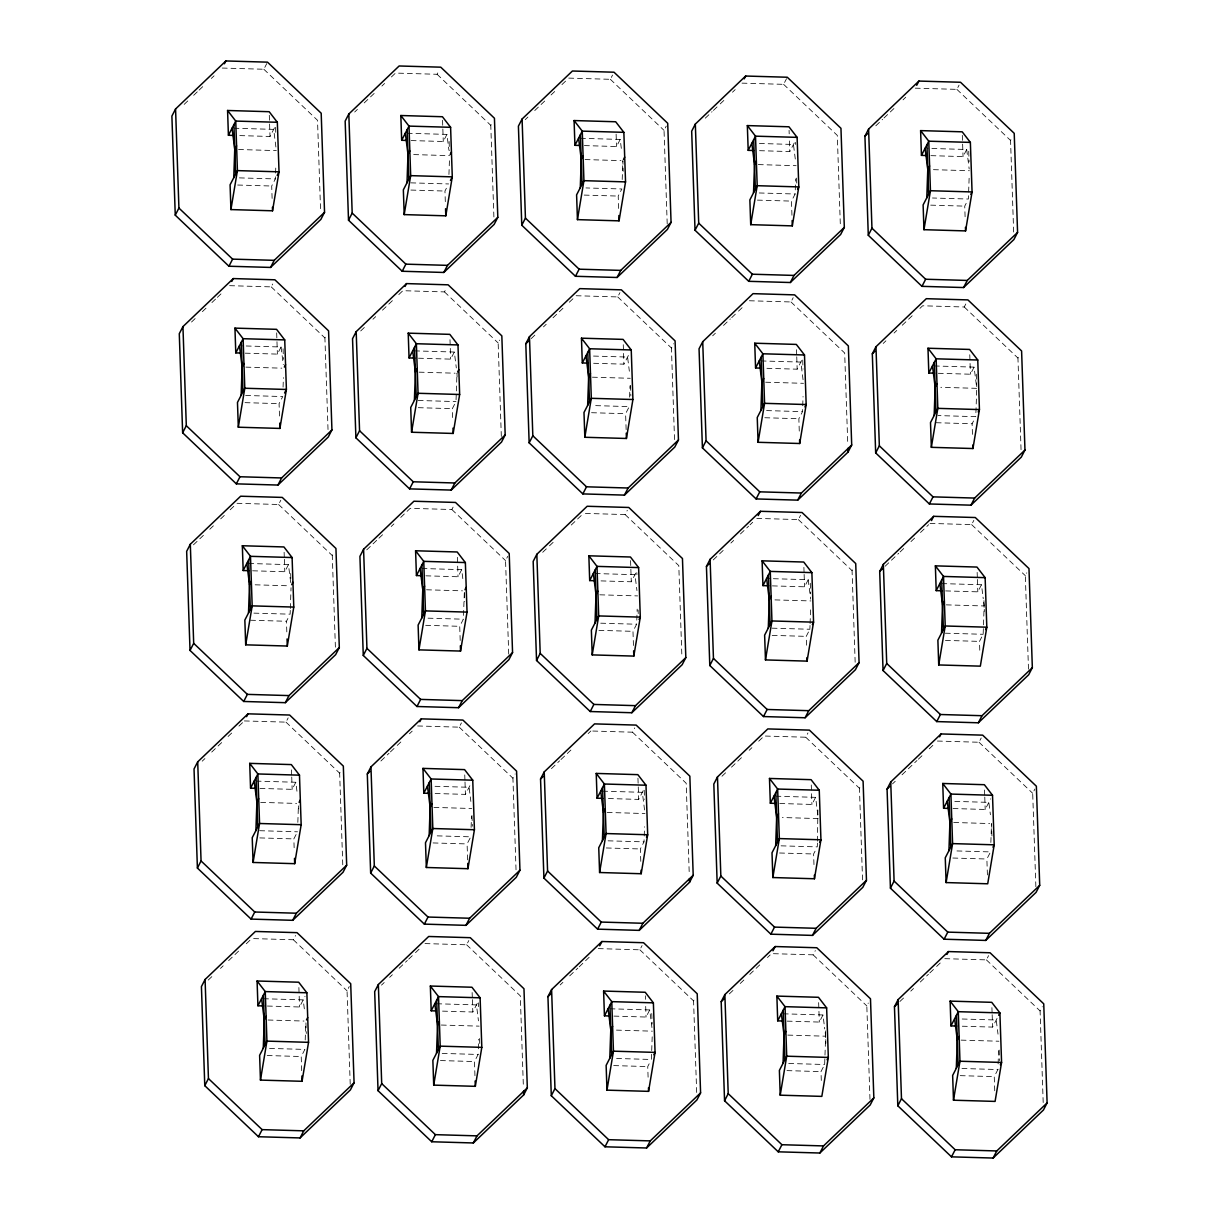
<?xml version="1.0" encoding="UTF-8"?>
<svg xmlns="http://www.w3.org/2000/svg" width="1219" height="1219" viewBox="0 0 1219 1219"><rect width="100%" height="100%" fill="white"/><g stroke="black" fill="none" stroke-linecap="round" stroke-linejoin="round"><path stroke-width="0.75" stroke-dasharray="5 3.75" d="M272.111 198.407L271.7 186.019L275.357 178.919L275.829 165.708M283.067 387.109L283.402 377.661M290.259 610.399L290.122 614.178L252.303 613.081M290.32 608.51L291.051 587.741M297.832 822.368L298.426 805.363L298.67 808.791M305.207 1039.99L305.801 1023M448.942 174.515L449.476 159.399M456.058 399.695L456.988 373.258L457.11 376.793M463.51 615.427L464.378 590.88L464.729 601.5M471.098 827.396L471.494 816.06M474.953 1075.707L474.481 1061.551L478.138 1054.45L478.275 1050.687M478.336 1048.797L478.671 1039.35M622.208 179.543L622.863 160.664L623.229 171.269M629.583 397.165L629.979 385.844M633.453 645.491L632.981 631.335L636.638 624.235L637.171 609.134M640.783 861.345L640.356 848.957L644.013 841.857L644.546 826.756M652.195 1036.82L651.403 1059.479L613.568 1058.382M791.954 215.26L791.466 201.105L795.138 194.004L795.657 178.903M799.268 431.115L798.856 418.726L802.513 411.641L803.047 396.525M806.536 645.201L806.231 636.364L809.888 629.263L810.025 625.484M810.086 623.595L810.62 608.494M817.416 843.106L817.279 846.885L779.444 845.788M817.477 841.217L817.903 807.953M821.301 1080.461L820.996 1071.608L824.654 1064.507L825.644 1036.196L824.532 1027.343M969.12 178.264L968.389 199.032L932.459 197.996M976.693 390.232L975.779 416.669L937.944 415.572M979.786 650.23L979.497 641.392L983.154 634.291L984.144 605.965L983.032 597.127M990.864 842.481L991.519 823.602L991.946 835.975M994.734 1090.792L994.247 1076.636L997.919 1069.535L998.041 1065.772M998.117 1063.882L998.574 1050.656M222.224 68.051L263.837 69.254L266.763 63.571M239.762 135.599L270.024 136.467L275.509 125.831L275.814 134.684M229.614 285.673L271.212 286.876L272.675 284.042M245.248 353.175L277.399 354.104L281.056 347.004L241.347 345.846M391.406 76.965L395.489 73.079L437.088 74.283L439.297 70.032M279.501 416.029L279.075 403.641L282.747 396.556L244.912 395.444M328.018 429.545L324.909 337.937L326.372 335.088M411.123 140.566L443.274 141.495L448.165 132.048M236.989 503.295L278.602 504.498L280.797 500.247M445.316 201.668L444.95 191.048L447.891 185.364M493.893 216.952L490.785 125.344L492.247 122.494M252.623 570.797L284.774 571.726L289.665 562.264M398.781 294.602L402.864 290.701L444.478 291.905L446.672 287.654M286.815 631.884L286.465 621.263L289.391 615.595M335.393 647.167L332.284 555.559L333.747 552.725M418.498 358.203L450.649 359.133L455.54 349.67M568.74 78.107L610.353 79.311L612.548 75.06M244.364 720.932L285.977 722.136L288.172 717.869M452.63 417.523L452.34 408.67L455.266 403.001M501.329 436.448L498.16 342.966L499.622 340.116M584.389 145.594L616.54 146.524L621.416 137.077M260.013 788.419L292.164 789.348L297.04 779.886M400.731 517.42L410.239 508.323L451.853 509.527L454.047 505.276M618.627 208.464L618.216 196.076L621.873 188.975L585.943 187.939M294.145 847.738L293.84 838.901L296.766 833.217M667.204 223.839L664.035 130.372L666.244 126.106M342.768 864.789L339.659 773.181L341.137 770.347M425.888 575.825L458.039 576.755L462.915 567.292M576.13 295.729L617.728 296.933L619.922 292.682M253.643 938.6L293.352 939.758L295.562 935.506M460.203 640.463L459.715 626.307L463.372 619.206L427.442 618.155M508.719 654.07L505.55 560.588L507.744 556.336M593.653 363.277L623.915 364.161L629.415 353.51M267.388 1006.041L299.539 1006.985L305.04 996.334M742.005 83.136L783.604 84.34L786.545 78.656M417.629 725.96L459.228 727.164L461.437 722.897M626.139 429.621L625.591 413.698L629.263 406.613L593.318 405.561M301.702 1070.678L301.215 1056.523L304.887 1049.422L268.942 1048.386M674.534 439.602L671.425 347.994L673.619 343.728M350.219 1084.285L347.049 990.818L349.243 986.552M759.528 150.684L789.79 151.567L795.291 140.916L795.413 144.451M435.153 793.508L465.414 794.377L470.915 783.741M585.394 513.412L625.118 514.57L627.313 510.304M467.639 859.852L467.09 843.929L470.763 836.828L434.833 835.792M516.033 869.817L512.925 778.21L515.119 773.958M601.028 580.899L631.29 581.783L636.79 571.132L636.912 574.682M749.38 300.758L790.994 301.962L793.188 297.71M425.004 943.582L466.618 944.786L468.812 940.535M766.919 368.306L797.165 369.189L802.666 358.538L803.031 369.159M442.543 1011.13L472.804 1012.014L478.29 1001.363L478.473 1006.665M915.256 88.164L956.869 89.368L959.063 85.117M592.769 731.034L632.493 732.192L634.688 727.926M930.905 155.651L963.056 156.596L966.713 149.495L926.989 148.337M608.418 798.536L638.68 799.405L644.165 788.769L644.531 799.39M756.755 518.38L798.369 519.599L800.563 515.332M965.098 216.753L964.732 206.133L967.657 200.449M1013.659 232.037L1010.551 140.429L1012.029 137.579M772.404 585.882L804.555 586.811L808.212 579.711L768.503 578.568M919.918 308.377L922.646 305.786L964.244 306.99L966.438 302.739M598.27 948.611L639.868 949.814L642.078 945.563M855.159 662.252L852.066 570.644L853.529 567.81M938.28 373.288L970.431 374.218L975.307 364.755M613.904 1016.097L646.055 1017.042L650.946 1007.58M758.706 741.198L764.145 736.017L805.744 737.221L807.953 732.954M972.472 434.375L972.107 423.755L975.048 418.087M648.097 1077.2L647.731 1066.579L650.672 1060.911M1021.05 449.659L1017.941 358.051L1019.404 355.217M696.674 1092.483L693.565 1000.875L695.028 998.026M779.779 803.504L811.93 804.433L816.821 794.971M930.021 523.408L971.634 524.627L973.829 520.361M813.972 864.606L813.606 853.986L816.547 848.302M862.549 879.889L859.441 788.266L860.904 785.432M945.654 590.91L977.806 591.84L982.697 582.377M773.41 953.685L813.134 954.843L815.328 950.591M1028.486 669.155L1025.316 575.673L1026.779 572.839M787.169 1021.126L819.32 1022.071L824.196 1012.608M937.396 741.045L979.009 742.249L981.204 737.983M869.985 1099.37L866.816 1005.904L868.278 1003.054M953.045 808.532L985.196 809.462L990.681 798.826M987.405 874.937L986.872 859.014L990.529 851.913L954.599 850.877M1035.876 886.777L1032.691 793.295L1034.901 789.043M944.786 958.667L986.384 959.871L988.594 955.62M962.309 1026.215L992.571 1027.099L998.071 1016.448M1043.19 1102.54L1040.081 1010.932L1042.275 1006.665M184.145 104.392L188.214 100.507M193.669 95.311L197.737 91.41M199.108 90.115L204.548 84.919M211.344 78.427L214.072 75.837M354.683 112.026L357.396 109.42M364.207 102.929L375.086 92.553M381.882 86.061L384.61 83.456M191.52 322.029L195.604 318.129M202.4 311.637L206.483 307.737M211.923 302.556L216.007 298.655M217.363 297.36L222.803 292.164M525.221 119.645L527.934 117.054M534.745 110.563L545.624 100.171M551.064 94.975L555.148 91.09M561.944 84.599L566.027 80.698M360.702 330.943L366.142 325.747M372.938 319.256L375.665 316.666M382.461 310.175L393.341 299.783M193.455 544.847L204.35 534.455M209.79 529.259L213.858 525.374M220.669 518.883L224.753 514.982M230.193 509.786L234.261 505.9M705.268 118.182L712.079 111.691M713.435 110.396L718.875 105.2M720.231 103.905L725.686 98.709M732.482 92.217L735.194 89.627M531.24 338.577L536.68 333.381M543.476 326.89L546.203 324.284M552.999 317.793L563.879 307.417M569.319 302.221L573.402 298.32M366.721 549.876L377.6 539.484M378.957 538.188L384.396 532.993M391.208 526.501L393.92 523.911M202.202 761.174L204.929 758.568M211.725 752.077L222.605 741.701M228.044 736.505L232.128 732.604M238.924 726.113L243.008 722.227M875.806 125.816L882.617 119.325M883.973 118.014L896.209 106.343M903.02 99.851L905.732 97.246M712.658 335.804L715.37 333.214M723.537 325.427L730.333 318.936M731.705 317.641L737.145 312.445M738.501 311.15L743.94 305.954M542.699 552.298L548.139 547.102M549.495 545.807L554.935 540.611M571.269 525.039L582.149 514.647M380.907 761.006L389.059 753.22M390.415 751.925L395.87 746.729M397.226 745.434L402.666 740.238M409.462 733.747L412.19 731.141M208.22 980.091L213.66 974.895M220.471 968.404L223.184 965.814M228.623 960.618L240.874 948.931M246.314 943.75L250.383 939.849M883.196 343.438L885.908 340.832M894.076 333.046L896.788 330.456M902.243 325.26L914.479 313.573M713.237 559.932L725.473 548.245M730.912 543.049L733.64 540.459M740.436 533.968L748.603 526.166M749.959 524.871L752.687 522.281M551.445 768.625L559.597 760.839M560.953 759.544L573.204 747.856M588.168 733.579L590.88 730.989M381.486 985.12L384.198 982.529M389.638 977.333L392.366 974.743M399.162 968.252L407.329 960.45M408.685 959.155L414.125 953.959M415.481 952.664L420.921 947.468M885.131 566.256L898.738 553.274M900.094 551.978L904.178 548.078M910.974 541.586L915.058 537.686M920.497 532.505L928.665 524.703M721.968 776.259L726.052 772.358M731.491 767.162L743.742 755.49M749.182 750.294L751.894 747.689M560.176 984.952L562.904 982.362M569.7 975.87L577.867 968.084M579.223 966.789L591.459 955.102M892.506 783.878L895.234 781.288M902.03 774.796L916.993 760.519M918.364 759.208L922.433 755.323M929.244 748.832L933.327 744.931M729.358 993.881L733.442 989.98M740.238 983.489L744.321 979.604M749.761 974.408L761.997 962.72M767.437 957.524L770.164 954.934M899.896 1001.5L903.98 997.614M910.776 991.123L913.503 988.518M920.299 982.026L928.451 974.24M929.823 972.945L935.263 967.749M936.619 966.454L940.702 962.553M233.957 128.224L273.681 129.382L275.905 147.072M407.222 133.252L446.931 134.41L448.942 150.318M580.473 138.28L620.197 139.438L621.751 151.811M759.407 143.476L793.447 144.467L795.458 160.375M238.528 149.51L276.347 150.607M413.683 154.584L449.613 155.636M585.044 159.567L620.974 160.603M758.294 164.595L796.129 165.693M933.449 169.67L969.379 170.721M239.427 177.883L275.357 178.919M410.788 182.85L448.622 183.947M759.208 192.968L795.138 194.004M237.659 185.029L271.7 186.019M410.91 190.057L444.95 191.048M584.175 195.086L618.216 196.076M757.426 200.114L791.466 201.105M930.691 205.142L964.732 206.133M414.597 350.874L454.321 352.032L456.317 367.955M593.531 356.07L627.572 357.06L629.354 371.216M761.113 360.931L800.837 362.089L803.062 379.779M934.379 365.959L974.088 367.117L976.769 388.343L940.824 387.307M245.903 367.132L281.848 368.168M419.168 372.161L455.098 373.197M592.419 377.189L630.253 378.286M765.684 382.217L803.504 383.315M418.178 400.472L455.997 401.584M766.583 410.59L802.513 411.641M245.034 402.651L279.075 403.641M418.3 407.679L452.34 408.67M591.55 412.708L625.591 413.698M764.816 417.736L798.856 418.726M936.177 422.719L972.107 423.755M248.722 563.483L288.446 564.626L290.671 582.316M421.987 568.511L461.696 569.654L463.25 582.042M595.238 573.539L634.962 574.682L636.958 590.606M941.754 583.596L981.478 584.739L982.804 595.36M255.182 584.815L289.223 585.806M426.543 589.783L462.473 590.834M599.809 594.811L637.628 595.908M774.949 599.9L810.894 600.937M946.325 604.868L984.144 605.965M600.708 623.183L636.638 624.235M772.069 628.166L809.888 629.263M945.334 633.194L983.154 634.291M250.52 620.227L286.465 621.263M425.675 625.317L459.715 626.307M598.925 630.345L632.981 631.335M772.191 635.373L806.231 636.364M945.441 640.402L979.497 641.392M256.112 781.105L295.821 782.263L297.162 792.868M435.031 786.301L469.086 787.291L470.854 801.432M602.628 791.161L642.337 792.32L644.561 809.995M775.878 796.19L815.602 797.348L818.269 818.574L782.339 817.522M954.812 801.386L988.853 802.376L990.407 814.749M260.668 802.376L296.598 803.428M433.934 807.405L471.753 808.502M607.184 812.433L645.003 813.545M953.7 822.49L989.63 823.541M259.677 830.703L297.497 831.8M608.083 840.82L644.013 841.857M259.799 837.91L293.84 838.901M433.05 842.939L467.09 843.929M606.315 847.967L640.356 848.957M779.566 852.995L813.606 853.986M952.831 858.024L986.872 859.014M263.487 998.727L303.196 999.885L304.765 1012.258M436.737 1003.755L476.461 1004.913L478.457 1020.836M610.003 1008.783L649.712 1009.941L652.165 1029.4M783.253 1013.812L822.977 1014.97L824.318 1025.575M962.187 1019.008L996.228 1019.998L998.011 1034.154M268.043 1020.013L303.988 1021.05M441.308 1025.042L479.128 1026.139M616.464 1030.116L652.394 1031.167M787.824 1035.099L825.644 1036.196M961.075 1040.127L998.91 1041.224M442.207 1053.414L478.138 1054.45M788.723 1063.471L824.654 1064.507M961.974 1068.499L997.919 1069.535M267.174 1055.532L301.215 1056.523M440.44 1060.56L474.481 1061.551M613.69 1065.589L647.731 1066.579M786.956 1070.617L820.996 1071.608M960.206 1075.646L994.247 1076.636M956.869 89.368L1010.551 140.429M783.604 84.34L837.301 135.4L840.409 227.008M964.244 306.99L1017.941 358.051M610.353 79.311L664.035 130.372M790.994 301.962L844.676 353.022L847.784 444.63M971.634 524.627L1025.316 575.673M437.088 74.283L490.785 125.344M617.728 296.933L671.425 347.994M798.369 519.599L852.066 570.644M979.009 742.249L1032.691 793.295M263.837 69.254L317.519 120.3L320.627 211.923M444.478 291.905L498.16 342.966M625.118 514.57L678.8 565.616L681.909 657.224M805.744 737.221L859.441 788.266M986.384 959.871L1040.081 1010.932M271.212 286.876L324.909 337.937M451.853 509.527L505.55 560.588M632.493 732.192L686.175 783.238L689.284 874.846M813.134 954.843L866.816 1005.904M278.602 504.498L332.284 555.559M459.228 727.164L512.925 778.21M639.868 949.814L693.565 1000.875M285.977 722.136L339.659 773.181M466.618 944.786L520.3 995.847L523.408 1087.455M293.352 939.758L347.049 990.818M966.713 149.495L969.166 168.953M808.212 579.711L810.665 599.169M281.056 347.004L283.28 364.694M968.724 151.247L969.09 161.868M976.282 374.187L976.709 386.575M983.962 600.662L984.327 611.283M999.199 1050.062L999.565 1060.682M962.324 135.355L963.056 156.596M969.775 354.744L970.431 374.218M977.15 572.381L977.333 577.684M977.394 579.452L977.806 591.84M984.525 790.003L984.708 795.306M984.769 797.074L985.196 809.462M991.916 1007.625L992.098 1012.943M992.159 1014.711L992.571 1027.099M796.54 178.081L796.784 185.151M810.285 583.246L810.65 593.866M825.461 1030.878L825.888 1043.266M789.074 130.326L789.196 133.861M789.424 140.947L789.79 151.567M796.51 349.716L796.693 355.034M796.754 356.801L797.165 369.189M803.9 567.353L804.068 572.656M804.129 574.423L804.555 586.811M811.275 784.975L811.93 804.433M818.65 1002.597L819.32 1022.071M630.482 385.356L630.848 395.977M638.116 610.064L638.223 613.599M651.784 1013.477L652.15 1024.082M616.113 134.151L616.54 146.524M623.259 344.687L623.915 364.161M630.573 560.557L631.29 581.783M637.948 778.179L638.68 799.405M645.339 995.801L645.461 999.336M645.689 1006.422L646.055 1017.042M449.125 141.48L449.43 150.318M471.997 815.587L472.347 826.208M479.555 1038.527L479.798 1045.597M442.558 120.27L443.274 141.495M449.994 339.659L450.649 359.133M457.384 557.296L457.613 564.367M457.674 566.134L458.039 576.755M464.759 774.918L464.942 780.221M465.003 781.989L465.414 794.377M472.134 992.54L472.317 997.858M472.378 999.626L472.804 1012.014M283.067 348.771L283.433 359.376M290.686 573.463L290.991 582.316M305.939 1022.878L306.289 1033.499M269.292 115.241L270.024 136.467M276.683 332.863L276.911 339.949M276.972 341.716L277.399 354.104M284.118 552.268L284.301 557.571M284.362 559.338L284.774 571.726M291.493 769.89L291.676 775.193M291.737 776.96L292.164 789.348M298.884 987.512L299.539 1006.985"/><path stroke-width="1.5" d="M233.758 177.715L234.749 149.388L232.067 128.178M241.133 395.337L242.124 367.026L239.457 345.8M248.508 612.974L249.499 584.648L246.832 563.422M255.899 830.596L256.889 802.27L254.207 781.044M263.274 1048.218L264.264 1019.907L261.597 998.681M407.009 182.743L407.999 154.417L405.333 133.206M414.399 400.365L415.389 372.054L412.708 350.828M421.774 618.003L422.764 589.676L420.098 568.45M429.149 835.624L430.139 807.298L427.473 786.072M436.539 1053.246L437.53 1024.935L434.848 1003.709M580.274 187.772L581.265 159.445L578.583 138.235M587.649 405.394L588.64 377.082L585.973 355.857M595.024 623.031L596.015 594.704L593.348 573.479M602.415 840.653L603.405 812.326L600.723 791.101M609.79 1058.275L610.78 1029.964L608.113 1008.738M753.525 192.8L754.515 164.474L751.849 143.263M760.915 410.422L761.905 382.111L759.224 360.885M768.29 628.059L769.28 599.733L766.614 578.507M775.665 845.681L776.655 817.355L773.989 796.129M783.055 1063.303L784.046 1034.992L781.364 1013.766M926.79 197.828L927.781 169.502L925.099 148.291M934.165 415.45L935.156 387.139L932.489 365.913M941.54 633.088L942.531 604.761L939.864 583.535M948.931 850.71L949.921 822.383L947.239 801.157M956.306 1068.332L957.296 1040.02L954.629 1018.794M230.924 209.577L237.415 170.614L235.739 121.077L227.572 110.487L269.17 111.706L277.338 122.281L279.029 171.833L272.538 210.796L230.924 209.577L230.086 184.816L237.415 170.614L279.029 171.833L277.185 175.368M238.315 427.214L244.79 388.252L243.114 338.699L234.947 328.124L276.561 329.328L284.728 339.903L286.404 389.455L279.913 428.418L238.315 427.214L237.476 402.438L244.79 388.252L286.404 389.455L284.576 393.006M245.689 644.836L252.181 605.873L250.489 556.321L242.337 545.746L283.936 546.95L292.103 557.54L293.779 607.077L287.303 646.04L245.689 644.836L244.851 620.06L252.181 605.873L293.779 607.077M253.08 862.458L259.556 823.495L257.879 773.958L249.712 763.368L291.326 764.587L299.478 775.162L301.169 824.699L294.678 863.677L253.08 862.458L252.226 837.697L259.556 823.495L301.169 824.699M404.19 214.605L410.681 175.643L408.99 126.106L400.822 115.515L442.436 116.734L450.603 127.309L452.279 176.862L445.804 215.824L404.19 214.605L403.352 189.844L410.681 175.643L452.279 176.862L450.451 180.397M260.455 1080.095L266.931 1041.117L265.254 991.58L257.087 981.005L298.701 982.209L306.868 992.784L308.544 1042.336L302.053 1081.299L260.455 1080.095L259.617 1055.319L266.931 1041.117L308.544 1042.336M411.565 432.242L418.056 393.28L416.38 343.728L408.213 333.153L449.811 334.356L457.978 344.931L459.654 394.484L453.178 433.446L411.565 432.242L410.727 407.466L418.056 393.28L459.654 394.484M418.955 649.864L425.431 610.902L423.755 561.349L415.588 550.775L457.201 551.978L465.368 562.568L467.045 612.106L460.553 651.068L418.955 649.864L418.117 625.088L425.431 610.902L467.045 612.106M426.33 867.486L432.821 828.524L431.13 778.987L422.963 768.397L464.576 769.616L472.743 780.19L474.42 829.728L467.944 868.705L426.33 867.486L425.492 842.725L432.821 828.524L474.42 829.728M577.44 219.633L583.931 180.671L582.255 131.134L574.088 120.559L615.686 121.763L623.854 132.338L625.545 181.89L619.054 220.852L577.44 219.633L576.602 194.872L583.931 180.671L625.545 181.89M433.705 1085.123L440.196 1046.146L438.52 996.609L430.353 986.034L471.951 987.238L480.118 997.812L481.81 1047.365L475.319 1086.327L433.705 1085.123L432.867 1060.347L440.196 1046.146L481.81 1047.365M584.83 437.271L591.306 398.308L589.63 348.756L581.463 338.181L623.077 339.385L631.244 349.96L632.92 399.512L626.429 438.474L584.83 437.271L583.992 412.494L591.306 398.308L632.92 399.512M592.205 654.893L598.697 615.93L597.005 566.378L588.853 555.803L630.452 557.007L638.619 567.597L640.295 617.134L633.819 656.096L592.205 654.893L591.367 630.116L598.697 615.93L640.295 617.134L639.076 619.496M599.596 872.514L606.072 833.552L604.395 784.015L596.228 773.425L637.842 774.644L645.994 785.219L647.685 834.756L641.194 873.733L599.596 872.514L598.742 847.754L606.072 833.552L647.685 834.756L646.466 837.133M750.706 224.662L757.197 185.699L755.506 136.162L747.338 125.587L788.952 126.791L797.119 137.366L798.795 186.918L792.32 225.881L750.706 224.662L749.868 199.901L757.197 185.699L798.795 186.918L797.576 189.28M606.971 1090.152L613.447 1051.174L611.77 1001.637L603.603 991.062L645.217 992.266L653.384 1002.841L655.06 1052.393L648.569 1091.355L606.971 1090.152L606.133 1065.376L613.447 1051.174L655.06 1052.393L653.841 1054.755M758.081 442.299L764.572 403.337L762.896 353.784L754.729 343.209L796.327 344.413L804.494 354.988L806.17 404.54L799.694 443.503L758.081 442.299L757.243 417.523L764.572 403.337L806.17 404.54L804.951 406.902M765.471 659.921L771.947 620.959L770.271 571.406L762.104 560.831L803.717 562.035L811.884 572.625L813.561 622.162L807.069 661.125L765.471 659.921L764.633 635.145L771.947 620.959L813.561 622.162L812.342 624.524M772.846 877.543L779.337 838.581L777.646 789.043L769.479 778.453L811.092 779.672L819.259 790.247L820.936 839.784L814.46 878.762L772.846 877.543L772.008 852.782L779.337 838.581L820.936 839.784L819.717 842.161M923.956 229.69L930.447 190.728L928.771 141.191L920.604 130.616L962.202 131.82L970.37 142.394L972.061 191.947L965.57 230.909L923.956 229.69L923.118 204.929L930.447 190.728L972.061 191.947L970.827 194.309M780.221 1095.18L786.712 1056.203L785.036 1006.665L776.869 996.091L818.467 997.294L826.634 1007.869L828.326 1057.422L821.835 1096.384L780.221 1095.18L779.383 1070.404L786.712 1056.203L828.326 1057.422L827.091 1059.783M931.346 447.327L937.822 408.365L936.146 358.813L927.979 348.238L969.593 349.442L977.76 360.016L979.436 409.569L972.945 448.531L931.346 447.327L930.508 422.551L937.822 408.365L979.436 409.569L978.217 411.931M938.721 664.949L945.213 625.987L943.521 576.435L935.369 565.86L976.968 567.064L985.135 577.654L986.811 627.191L980.335 666.153L938.721 664.949L937.883 640.173L945.213 625.987L986.811 627.191L985.592 629.553M946.112 882.571L952.588 843.609L950.911 794.072L942.744 783.482L984.358 784.701L992.51 795.276L994.201 844.813L987.71 883.79L946.112 882.571L945.258 857.81L952.588 843.609L994.201 844.813L992.982 847.19M953.487 1100.208L959.962 1061.231L958.286 1011.694L950.119 1001.119L991.733 1002.323L999.9 1012.898L1001.576 1062.45L995.085 1101.412L953.487 1100.208L952.649 1075.432L959.962 1061.231L1001.576 1062.45L1000.357 1064.812M175.566 108.979L171.894 116.079L175.262 215.169L228.943 266.23L270.557 267.433L320.887 219.39L324.544 212.304L321.191 113.215L267.494 62.154L225.896 60.95L175.566 108.979L178.919 208.068L175.262 215.169M224.418 63.784L225.896 60.95M234.078 135.431L228.41 135.263L235.739 121.077L277.338 122.281M234.749 149.388L236.577 145.853M182.941 326.616L179.284 333.701L182.637 432.791L236.334 483.852L277.932 485.055L328.261 437.027L331.934 429.926L328.566 330.837L274.885 279.791L233.271 278.572L182.941 326.616L186.309 425.705L182.637 432.791M228.943 266.23L232.616 259.129L274.214 260.333L324.544 212.304M231.808 281.421L233.271 278.572M348.817 114.007L345.16 121.108L348.512 220.197L402.209 271.258L443.807 272.462L494.137 224.418L497.809 217.332L494.442 118.243L440.76 67.182L399.146 65.978L348.817 114.007L352.184 213.096L348.512 220.197M270.557 267.433L274.214 260.333M241.469 353.053L235.785 352.885L243.114 338.699L284.728 339.903M242.124 367.026L243.952 363.475M190.316 544.238L186.659 551.338L190.027 650.428L243.709 701.474L285.322 702.677L335.652 654.649L339.309 647.548L335.941 548.459L282.259 497.413L240.646 496.209L190.316 544.238L193.684 643.327L190.027 650.428M284.347 367.041L285.566 364.679M407.344 140.459L401.676 140.292L408.99 126.106L450.603 127.309M236.334 483.852L239.991 476.751L281.604 477.955L331.934 429.926M407.999 154.417L409.828 150.882M356.192 331.644L352.535 338.73L355.902 437.819L409.584 488.88L451.198 490.084L501.527 442.055L505.184 434.954L501.832 335.865L448.135 284.819L406.521 283.6L356.192 331.644L359.559 430.734L355.902 437.819M277.932 485.055L281.604 477.955M450.222 154.447L451.441 152.085M248.844 570.69L243.175 570.522L250.489 556.321L292.103 557.54M402.209 271.258L405.866 264.157L447.48 265.361L497.809 217.332M249.499 584.648L251.343 581.097M405.058 286.45L406.521 283.6M522.082 119.035L518.41 126.136L521.778 225.225L575.459 276.286L617.073 277.49L667.402 229.446L671.059 222.361L667.707 123.271L614.01 72.211L572.412 71.007L522.082 119.035L525.435 218.125L521.778 225.225M443.807 272.462L447.48 265.361M197.707 761.86L194.034 768.96L197.402 868.05L251.084 919.096L292.697 920.315L343.027 872.271L346.684 865.185L343.331 766.096L289.634 715.035L248.036 713.831L197.707 761.86L201.059 860.949L197.402 868.05M291.722 584.678L292.941 582.301M414.719 358.081L409.051 357.929L416.38 343.728L457.978 344.931M243.709 701.474L247.366 694.373L288.979 695.592L339.309 647.548M415.389 372.054L417.218 368.504M246.573 716.665L248.036 713.831M363.582 549.266L359.925 556.367L363.277 655.456L416.974 706.502L458.573 707.706L508.902 659.677L512.559 652.576L509.207 553.487L455.51 502.441L413.911 501.238L363.582 549.266L366.934 648.356L363.277 655.456M285.322 702.677L288.979 695.592M457.597 372.069L458.816 369.707M578.705 145.427L574.926 145.32L582.255 131.134L623.854 132.338M256.219 788.312L250.55 788.144L257.879 773.958L299.478 775.162M409.584 488.88L413.256 481.779L454.855 482.983L505.184 434.954M581.265 159.445L583.093 155.91M256.889 802.27L258.718 798.719M525.8 343.758L529.457 336.673L579.787 288.629L621.4 289.848L675.082 340.893L678.45 439.983L674.777 447.083L624.448 495.112L582.85 493.908L529.153 442.847L525.8 343.758L528.513 341.168M451.198 490.084L454.855 482.983M623.473 159.476L624.692 157.114M205.082 979.482L201.425 986.582L204.777 1085.672L258.474 1136.733L300.072 1137.936L350.402 1089.908L354.074 1082.807L350.706 983.718L297.025 932.657L255.411 931.453L205.082 979.482L208.449 1078.571L204.777 1085.672M299.097 802.3L300.331 799.938M422.109 575.718L416.426 575.551L423.755 561.349L465.368 562.568M575.459 276.286L579.132 269.186L620.73 270.389L671.059 222.361M251.084 919.096L254.756 912.01L296.354 913.214L346.684 865.185M422.764 589.676L424.593 586.126M529.153 442.847L532.825 435.762L529.457 336.673M695.333 124.064L691.676 131.164L695.028 230.254L748.725 281.315L790.323 282.518L840.653 234.475L844.325 227.389L840.958 128.3L787.276 77.239L745.662 76.035L695.333 124.064L698.7 223.153L695.028 230.254M617.073 277.49L620.73 270.389M367.3 773.989L370.957 766.888L421.286 718.86L462.9 720.063L516.582 771.124L519.949 870.214L516.277 877.299L465.963 925.343L424.349 924.124L370.652 873.078L367.3 773.989L370.012 771.398M292.697 920.315L296.354 913.214M464.988 589.706L466.207 587.329M587.985 363.11L582.301 362.957L589.63 348.756L631.244 349.96M263.609 1005.934L257.925 1005.766L265.254 991.58L306.868 992.784M416.974 706.502L420.631 699.401L462.245 700.62L512.559 652.576M588.64 377.082L590.468 373.532M744.199 78.869L745.662 76.035M264.264 1019.907L266.092 1016.356M419.824 721.694L421.286 718.86M370.652 873.078L374.324 865.978L370.957 766.888M536.832 554.295L533.175 561.395L536.543 660.485L590.225 711.53L631.838 712.734L682.168 664.705L685.825 657.605L682.457 558.515L628.775 507.47L587.162 506.266L536.832 554.295L540.2 653.384L536.543 660.485M458.573 707.706L462.245 700.62M753.86 150.516L748.192 150.348L755.506 136.162L797.119 137.366M306.487 1019.922L307.706 1017.56M429.484 793.34L423.816 793.173L431.13 778.987L472.743 780.19M582.85 493.908L586.507 486.808L628.12 488.011L678.45 439.983M754.515 164.474L756.344 160.938M258.474 1136.733L262.131 1129.632L303.744 1130.836L354.074 1082.807M430.139 807.298L431.968 803.748M702.723 341.701L699.051 348.786L702.418 447.876L756.1 498.937L797.714 500.14L848.043 452.112L851.7 445.011L848.348 345.922L794.651 294.876L753.037 293.657L702.723 341.701L706.075 440.79L702.418 447.876M624.448 495.112L628.12 488.011M378.347 984.525L374.675 991.611L378.042 1090.7L431.724 1141.761L473.338 1142.965L523.667 1094.936L527.324 1087.836L523.972 988.746L470.275 937.685L428.677 936.482L378.347 984.525L381.699 1083.6L378.042 1090.7M300.072 1137.936L303.744 1130.836M595.36 580.747L589.691 580.579L597.005 566.378L638.619 567.597M748.725 281.315L752.382 274.214L793.996 275.418L844.325 227.389M424.349 924.124L428.006 917.038L469.62 918.242L519.949 870.214M596.015 594.704L597.859 591.154M864.926 136.193L868.598 129.092L918.928 81.064L960.526 82.267L1014.223 133.328L1017.575 232.418L1013.918 239.518L963.589 287.547L921.975 286.343L868.294 235.282L864.926 136.193L867.654 133.602M790.323 282.518L793.996 275.418M540.55 779.017L544.223 771.917L594.552 723.888L636.15 725.092L689.847 776.153L693.2 875.242L689.543 882.327L639.213 930.371L597.6 929.152L543.918 878.107L540.55 779.017L543.278 776.427M465.963 925.343L469.62 918.242M761.235 368.138L755.567 367.986L762.896 353.784L804.494 354.988M434.97 1010.917L431.191 1010.795L438.52 996.609L480.118 997.812M590.225 711.53L593.882 704.43L635.495 705.649L685.825 657.605M761.905 382.111L763.734 378.56M916.718 85.315L918.928 81.064M437.53 1024.935L439.358 1021.385M868.294 235.282L871.951 228.182L868.598 129.092M543.918 878.107L547.575 871.006L544.223 771.917M706.441 566.424L710.098 559.323L760.427 511.294L802.026 512.498L855.723 563.544L859.075 662.633L855.418 669.734L805.089 717.762L763.49 716.559L709.793 665.513L706.441 566.424L709.153 563.818M631.838 712.734L635.495 705.649M927.11 155.544L921.442 155.377L928.771 141.191L970.37 142.394M602.735 798.369L597.066 798.201L604.395 784.015L645.994 785.219M756.1 498.937L759.772 491.836L801.371 493.04L851.7 445.011M927.781 169.502L929.609 165.967M431.724 1141.761L435.396 1134.66L476.995 1135.864L527.324 1087.836M603.405 812.326L605.233 808.776M758.233 515.546L760.427 511.294M709.793 665.513L713.45 658.412L710.098 559.323M872.316 353.815L875.973 346.729L926.303 298.685L967.916 299.904L1021.598 350.95L1024.966 450.04L1021.293 457.14L970.964 505.169L929.366 503.965L875.669 452.904L872.316 353.815L875.029 351.224M797.714 500.14L801.371 493.04M547.941 996.639L551.597 989.554L601.927 941.51L643.541 942.714L697.222 993.775L700.59 1092.864L696.918 1099.965L646.588 1147.993L604.99 1146.789L551.293 1095.729L547.941 996.639L550.653 994.049M473.338 1142.965L476.995 1135.864M768.625 585.775L762.942 585.608L770.271 571.406L811.884 572.625M921.975 286.343L925.648 279.242L967.246 280.446L1017.575 232.418M597.6 929.152L601.272 922.067L642.87 923.271L693.2 875.242M769.28 599.733L771.109 596.182M599.733 945.776L601.927 941.51M875.669 452.904L879.341 445.819L875.973 346.729M963.589 287.547L967.246 280.446M551.293 1095.729L554.965 1088.628L551.597 989.554M717.473 776.945L713.816 784.046L717.168 883.135L770.865 934.181L812.479 935.4L862.808 887.356L866.465 880.27L863.098 781.181L809.416 730.12L767.802 728.916L717.473 776.945L720.84 876.034L717.168 883.135M639.213 930.371L642.87 923.271M934.501 373.166L928.817 373.014L936.146 358.813L977.76 360.016M610.125 1015.991L604.441 1015.823L611.77 1001.637L653.384 1002.841M763.49 716.559L767.147 709.473L808.761 710.677L859.075 662.633M935.156 387.139L936.984 383.589M610.78 1029.964L612.608 1026.413M879.691 571.452L883.348 564.351L933.678 516.323L975.291 517.526L1028.973 568.572L1032.341 667.662L1028.684 674.762L978.354 722.791L936.741 721.587L883.059 670.541L879.691 571.452L882.419 568.846M805.089 717.762L808.761 710.677M776 803.397L770.332 803.23L777.646 789.043L819.259 790.247M929.366 503.965L933.023 496.864L974.636 498.068L1024.966 450.04M604.99 1146.789L608.647 1139.689L650.26 1140.893L700.59 1092.864M776.655 817.355L778.484 813.804M931.484 520.574L933.678 516.323M883.059 670.541L886.716 663.441L883.348 564.351M970.964 505.169L974.636 498.068M721.191 1001.668L724.863 994.582L775.193 946.538L816.791 947.742L870.488 998.803L873.84 1097.892L870.183 1104.993L819.854 1153.022L778.24 1151.818L724.558 1100.757L721.191 1001.668L723.918 999.077M646.588 1147.993L650.26 1140.893M941.876 590.804L936.207 590.636L943.521 576.435L985.135 577.654M770.865 934.181L774.522 927.095L816.136 928.299L866.465 880.27M942.531 604.761L944.375 601.211M772.983 950.805L775.193 946.538M724.558 1100.757L728.215 1093.656L724.863 994.582M887.066 789.074L890.739 781.973L941.068 733.945L982.666 735.148L1036.363 786.209L1039.716 885.299L1036.059 892.384L985.729 940.428L944.115 939.209L890.434 888.163L887.066 789.074L889.794 786.484M812.479 935.4L816.136 928.299M783.375 1021.019L777.707 1020.852L785.036 1006.665L826.634 1007.869M936.741 721.587L940.398 714.502L982.011 715.705L1032.341 667.662M784.046 1034.992L785.874 1031.442M939.605 736.779L941.068 733.945M890.434 888.163L894.091 881.063L890.739 781.973M978.354 722.791L982.011 715.705M949.251 808.426L943.582 808.258L950.911 794.072L992.51 795.276M778.24 1151.818L781.912 1144.717L823.511 1145.921L873.84 1097.892M949.921 822.383L951.749 818.833M894.456 1006.696L898.113 999.61L948.443 951.567L990.057 952.77L1043.738 1003.831L1047.106 1102.921L1043.434 1110.021L993.104 1158.05L951.506 1156.846L897.809 1105.785L894.456 1006.696L897.169 1004.106M819.854 1153.022L823.511 1145.921M944.115 939.209L947.788 932.124L989.386 933.327L1039.716 885.299M946.98 954.401L948.443 951.567M897.809 1105.785L901.481 1098.7L898.113 999.61M985.729 940.428L989.386 933.327M956.641 1026.048L950.957 1025.88L958.286 1011.694L999.9 1012.898L998.681 1015.259M957.296 1040.02L959.124 1036.47M951.506 1156.846L955.163 1149.746L996.776 1150.949L1047.106 1102.921M993.104 1158.05L996.776 1150.949M871.951 228.182L925.648 279.242M698.7 223.153L752.382 274.214M879.341 445.819L933.023 496.864M525.435 218.125L579.132 269.186M706.075 440.79L759.772 491.836M886.716 663.441L940.398 714.502M352.184 213.096L405.866 264.157M532.825 435.762L586.507 486.808M713.45 658.412L767.147 709.473M894.091 881.063L947.788 932.124M178.919 208.068L232.616 259.129M359.559 430.734L413.256 481.779M540.2 653.384L593.882 704.43M720.84 876.034L774.522 927.095M901.481 1098.7L955.163 1149.746M186.309 425.705L239.991 476.751M366.934 648.356L420.631 699.401M547.575 871.006L601.272 922.067M728.215 1093.656L781.912 1144.717M193.684 643.327L247.366 694.373M374.324 865.978L428.006 917.038M554.965 1088.628L608.647 1139.689M201.059 860.949L254.756 912.01M381.699 1083.6L435.396 1134.66M208.449 1078.571L262.131 1129.632M965.448 227.359L965.57 230.909M972.838 444.996L972.945 448.531M926.943 144.741L928.619 194.278M934.318 362.363L935.994 411.9M941.693 579.985L943.384 629.537M949.083 797.622L950.759 847.159M956.458 1015.244L958.134 1064.781M920.604 130.616L921.442 155.377M927.979 348.238L928.817 373.014M935.369 565.86L936.207 590.636M942.744 783.482L943.582 808.258M950.119 1001.119L950.957 1025.88M847.906 448.363L848.043 452.112M792.137 220.563L792.32 225.881M799.573 439.968L799.694 443.503M806.948 657.59L807.069 661.125M814.338 875.212L814.46 878.762M753.677 139.713L755.353 189.25M761.052 357.335L762.744 406.872M768.442 574.957L770.118 624.509M775.817 792.594L777.493 842.131M783.207 1010.216L784.884 1059.753M747.338 125.587L748.192 150.348M754.729 343.209L755.567 367.986M762.104 560.831L762.942 585.608M769.479 778.453L770.332 803.23M776.869 996.091L777.707 1020.852M689.421 878.594L689.543 882.327M618.871 215.534L619.054 220.852M626.261 433.172L626.429 438.474M633.636 650.794L633.819 656.096M641.072 870.183L641.194 873.733M648.462 1087.82L648.569 1091.355M580.427 134.684L582.103 184.221M587.802 352.306L589.478 401.843M595.177 569.928L596.868 619.481M602.567 787.565L604.243 837.103M609.942 1005.187L611.618 1054.725M574.088 120.559L574.926 145.32M581.463 338.181L582.301 362.957M588.853 555.803L589.691 580.579M596.228 773.425L597.066 798.201M603.603 991.062L604.441 1015.823M523.545 1091.188L523.667 1094.936M445.56 208.739L445.804 215.824M452.996 428.143L453.178 433.446M460.371 645.765L460.553 651.068M467.761 863.387L467.944 868.705M475.136 1081.009L475.319 1086.327M407.161 129.656L408.837 179.193M414.536 347.278L416.228 396.815M421.926 564.9L423.602 614.452M429.301 782.537L430.977 832.074M436.692 1000.159L438.368 1049.696M400.822 115.515L401.676 140.292M408.213 333.153L409.051 357.929M415.588 550.775L416.426 575.551M422.963 768.397L423.816 793.173M430.353 986.034L431.191 1010.795M272.416 207.245L272.538 210.796M279.745 423.115L279.913 428.418M287.059 638.969L287.303 646.04M294.495 858.359L294.678 863.677M301.885 1075.981L302.053 1081.299M233.911 124.628L235.587 174.165M241.286 342.249L242.962 391.787M248.661 559.871L250.352 609.424M256.051 777.493L257.727 827.046M263.426 995.131L265.102 1044.668M227.572 110.487L228.41 135.263M234.947 328.124L235.785 352.885M242.337 545.746L243.175 570.522M249.712 763.368L250.55 788.144M257.087 981.005L257.925 1005.766"/></g></svg>
